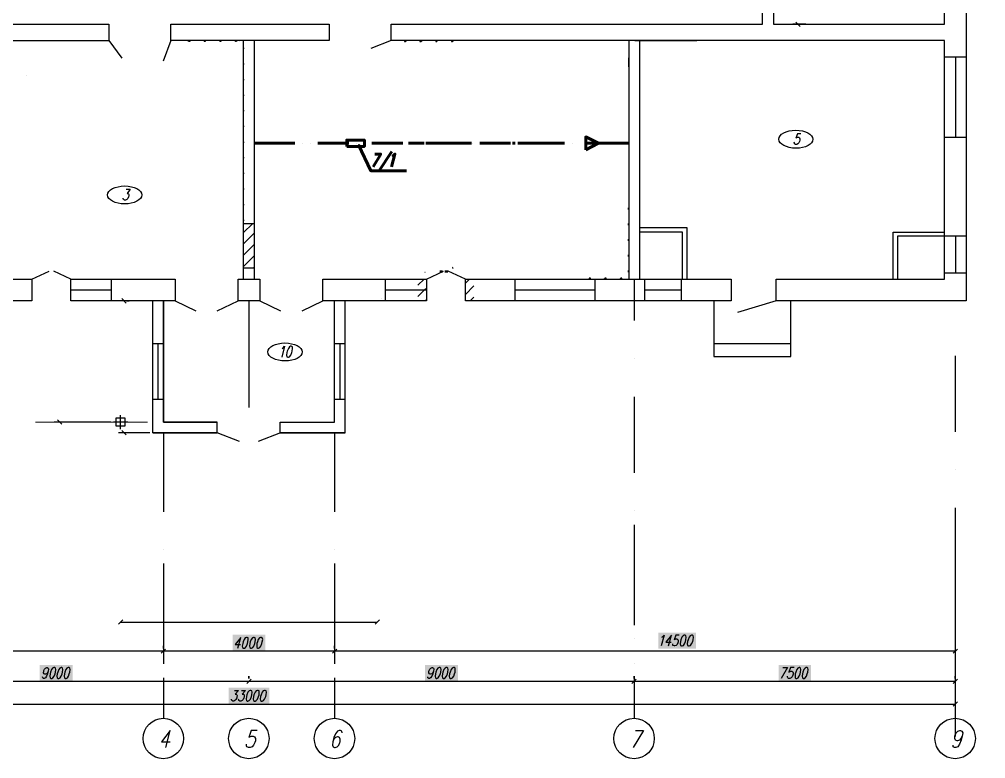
# Model space of a CAD drawing. Header units: millimetres. Extents: x 2185 to 4647, y 1259 to 2456.
# Drawn here: x 3045.8 to 3158.7, y 1479.4 to 1565.8 of the extents above; entities that cross this region are included whole.
import ezdxf

# ---------------------------------------------------------------- set-up
doc = ezdxf.new("R2010")
doc.units = ezdxf.units.MM
for name, color, linetype in [('PDF _0', 7, 'Continuous'), ('PDF _osnovnoy shtamp', 7, 'Continuous'), ('PDF _НОВЫЙ', 7, 'Continuous'), ('PDF _Размеры', 7, 'Continuous'), ('PDF _ТХ', 7, 'Continuous')]:
    doc.layers.add(name, color=color, linetype=linetype)

msp = doc.modelspace()

# ---------------------------------------------------------------- linework, layer by layer
at = {"layer": 'PDF _0', "lineweight": 25}
for points in [[(3095.21, 1536.38), (3094.9, 1536.38)], [(3095.83, 1536.38), (3095.51, 1536.38)], [(3095.21, 1536.26), (3094.9, 1536.26)], [(3095.83, 1536.26), (3095.51, 1536.26)]]:
    msp.add_lwpolyline(points, dxfattribs=at)
msp.add_lwpolyline([(3058.11, 1519.26), (3058.11, 1518.26), (3057.11, 1518.26), (3057.11, 1519.26)], close=True, dxfattribs=at)
at = {"layer": 'PDF _osnovnoy shtamp', "lineweight": 60}
for points in [[(3087.32, 1550.05), (3088.02, 1550.05), (3087.13, 1548.55)], [(3089.29, 1550.35), (3087.79, 1548.06)], [(3089.35, 1549.78), (3089.46, 1549.84), (3089.67, 1550.05), (3089.27, 1548.55)]]:
    msp.add_lwpolyline(points, dxfattribs=at)
at = {"layer": 'PDF _НОВЫЙ', "lineweight": 25}
for points in [[(3065.71, 1563.24), (3065.49, 1563.24)], [(3067.53, 1563.24), (3067.34, 1563.24)], [(3069.35, 1563.24), (3069.16, 1563.24)], [(3071.17, 1563.24), (3070.98, 1563.24)], [(3071.55, 1563.22), (3071.55, 1563.22)], [(3071.93, 1562.48), (3071.93, 1562.29)], [(3090.94, 1563.27), (3090.75, 1563.27)], [(3092.78, 1563.24), (3092.59, 1563.24)], [(3094.6, 1563.24), (3094.41, 1563.24)], [(3096.42, 1563.24), (3096.23, 1563.24)], [(3071.93, 1560.66), (3071.93, 1560.47)], [(3071.93, 1558.84), (3071.93, 1558.65)], [(3071.93, 1557), (3071.93, 1556.81)], [(3071.93, 1555.18), (3071.93, 1554.99)], [(3071.93, 1553.36), (3071.93, 1553.17)], [(3137.1, 1552.43), (3136.68, 1552.43), (3136.49, 1551.9), (3136.55, 1551.96), (3136.7, 1552.03), (3136.83, 1552.03), (3136.93, 1551.96), (3136.98, 1551.83), (3136.98, 1551.67), (3136.93, 1551.54), (3136.85, 1551.37), (3136.74, 1551.24), (3136.6, 1551.18), (3136.47, 1551.18), (3136.36, 1551.24), (3136.34, 1551.31), (3136.32, 1551.43)], [(3071.93, 1551.54), (3071.93, 1551.35)], [(3071.93, 1549.72), (3071.93, 1549.53)], [(3071.93, 1547.88), (3071.93, 1547.69)], [(3058.28, 1545.94), (3058.75, 1545.94), (3058.37, 1545.45), (3058.49, 1545.45), (3058.56, 1545.41), (3058.6, 1545.34), (3058.58, 1545.15), (3058.56, 1545.05), (3058.47, 1544.86), (3058.35, 1544.75), (3058.2, 1544.69), (3058.09, 1544.69), (3057.96, 1544.75), (3057.94, 1544.81), (3057.94, 1544.92)], [(3071.93, 1546.06), (3071.93, 1545.87)], [(3071.93, 1544.24), (3071.93, 1544.05)], [(3116.93, 1543.77), (3116.93, 1543.58)], [(3071.93, 1542.42), (3071.93, 1542.22)], [(3116.93, 1541.93), (3116.93, 1541.74)], [(3116.93, 1540.11), (3116.93, 1539.92)], [(3116.93, 1538.29), (3116.93, 1538.1)], [(3116.93, 1536.47), (3116.93, 1536.28)], [(3112.34, 1535.51), (3112.53, 1535.51)], [(3114.16, 1535.51), (3114.35, 1535.51)], [(3115.98, 1535.51), (3116.17, 1535.51)], [(3076.5, 1527.34), (3076.61, 1527.41), (3076.78, 1527.6), (3076.44, 1526.35)], [(3057.62, 1517.92), (3057.62, 1519.58)], [(3058.45, 1518.75), (3056.79, 1518.75)]]:
    msp.add_lwpolyline(points, dxfattribs=at)
at = {"layer": 'PDF _НОВЫЙ', "lineweight": 60}
for points in [[(3084.04, 1550.94), (3086.11, 1550.94), (3086.11, 1551.68), (3084.04, 1551.68)], [(3111.96, 1550.56), (3111.96, 1552.06), (3113.44, 1551.32)]]:
    msp.add_lwpolyline(points, close=True, dxfattribs=at)
for points in [[(3091.26, 1551.32), (3093.08, 1551.32)], [(3093.4, 1551.32), (3093.69, 1551.32)], [(3096.82, 1551.32), (3098.62, 1551.32)], [(3103.07, 1551.32), (3101.27, 1551.32)], [(3103.7, 1551.32), (3103.39, 1551.32)], [(3105.88, 1551.32), (3104.02, 1551.32)]]:
    msp.add_lwpolyline(points, dxfattribs=at)
at = {"layer": 'PDF _НОВЫЙ', "lineweight": 25}
msp.add_lwpolyline([(3077.48, 1527.6), (3077.35, 1527.53), (3077.22, 1527.34), (3077.09, 1527.05), (3077.05, 1526.88), (3077.01, 1526.58), (3077.03, 1526.39), (3077.16, 1526.35), (3077.24, 1526.35), (3077.37, 1526.39), (3077.5, 1526.58), (3077.62, 1526.88), (3077.67, 1527.05), (3077.71, 1527.34), (3077.69, 1527.53), (3077.56, 1527.6)], close=True, dxfattribs=at)
for centre, major_axis, ratio, start_param, end_param in [((3136.5, 1551.79), (-2, 0.01), 0.524923, 0.008333482997419562, 6.291518790177006), ((3058.1, 1545.28), (2, 0), 0.524302, 3.139833, 9.423018), ((3076.83, 1526.94), (-2, 0.01), 0.524923, 0.008333459707963122, 6.291518766887549)]:
    msp.add_ellipse(centre, major_axis=major_axis, ratio=ratio, start_param=start_param, end_param=end_param, dxfattribs=at)
at = {"layer": 'PDF _Размеры', "lineweight": 5}
msp.add_lwpolyline([(3046.66, 1559.24), (3046.66, 1559.24)], dxfattribs=at)
at = {"layer": 'PDF _ТХ', "lineweight": 25}
for points in [[(3158.67, 1569.43), (3156.41, 1567.16), (3156.41, 1532.91), (3134.2, 1532.91), (3134.2, 1535.45), (3153.87, 1535.45), (3153.87, 1563.31), (3089.24, 1563.31), (3089.24, 1565.21), (3132.62, 1565.21), (3132.62, 1593.01), (3128.74, 1593.01), (3128.74, 1595.55), (3156.41, 1595.55), (3156.41, 1574.51), (3153.87, 1574.51), (3153.87, 1593.01), (3133.87, 1593.01), (3133.87, 1565.21), (3153.87, 1565.21), (3153.87, 1567.16), (3156.41, 1567.16)], [(3001.65, 1584.09), (3001.65, 1583.29), (3001.65, 1579.88), (3011.98, 1579.88), (3011.98, 1581.22), (3013.23, 1581.22), (3013.23, 1565.21), (3056.24, 1565.21), (3056.24, 1563.31), (3057.75, 1561.25)], [(3137.65, 1565.21), (3136.13, 1565.21)], [(3136.51, 1565.45), (3137, 1564.96)], [(2991.37, 1563.31), (3056.24, 1563.31)], [(3063.48, 1563.31), (3062.59, 1560.92)], [(3065.58, 1563.29), (3065.56, 1563.29)], [(3065.62, 1563.31), (3065.62, 1563.2), (3065.58, 1563.2), (3065.58, 1563.31)], [(3065.66, 1563.29), (3065.69, 1563.29), (3065.69, 1563.22), (3065.66, 1563.22)], [(3067.4, 1563.29), (3067.4, 1563.29)], [(3067.48, 1563.29), (3067.51, 1563.29), (3067.51, 1563.22), (3067.48, 1563.22)], [(3069.22, 1563.29), (3069.22, 1563.29)], [(3069.3, 1563.29), (3069.33, 1563.29), (3069.33, 1563.22), (3069.3, 1563.22)], [(3071.02, 1563.29), (3071, 1563.29), (3071, 1563.2), (3071.02, 1563.2)], [(3071.06, 1563.29), (3071.04, 1563.29)], [(3071.15, 1563.29), (3071.17, 1563.29), (3071.17, 1563.22), (3071.15, 1563.22)], [(3071.97, 1562.36), (3071.97, 1562.36)], [(3073.24, 1563.27), (3073.24, 1541.91), (3071.99, 1541.91), (3071.99, 1563.31)], [(3081.67, 1563.31), (3080.44, 1563.31)], [(3089.24, 1563.31), (3086.87, 1562.38)], [(3090.92, 1563.18), (3090.79, 1563.18)], [(3090.83, 1563.29), (3090.81, 1563.29)], [(3090.87, 1563.31), (3090.87, 1563.22), (3090.83, 1563.22), (3090.83, 1563.31)], [(3090.92, 1563.29), (3090.94, 1563.29), (3090.94, 1563.22), (3090.92, 1563.22)], [(3092.61, 1563.29), (3092.59, 1563.29), (3092.59, 1563.2), (3092.61, 1563.2)], [(3092.74, 1563.18), (3092.61, 1563.18)], [(3092.65, 1563.29), (3092.63, 1563.29)], [(3092.69, 1563.31), (3092.69, 1563.2), (3092.65, 1563.2), (3092.65, 1563.31)], [(3092.74, 1563.29), (3092.76, 1563.29), (3092.76, 1563.22), (3092.74, 1563.22)], [(3094.56, 1563.16), (3094.45, 1563.16)], [(3094.47, 1563.29), (3094.47, 1563.29)], [(3094.56, 1563.27), (3094.58, 1563.27), (3094.58, 1563.22), (3094.56, 1563.22)], [(3096.38, 1563.16), (3096.27, 1563.16)], [(3096.29, 1563.29), (3096.29, 1563.29)], [(3096.38, 1563.27), (3096.42, 1563.27), (3096.42, 1563.22), (3096.38, 1563.22)], [(3116.99, 1563.27), (3116.99, 1535.45)], [(3117.69, 1563.31), (3122.03, 1563.31)], [(3118.24, 1563.27), (3118.24, 1535.45)], [(3119.24, 1563.31), (3124.95, 1563.31)], [(3116.99, 1560.24), (3116.99, 1561.28)], [(3156.41, 1561.36), (3153.87, 1561.36)], [(3155.14, 1561.36), (3155.14, 1552)], [(3071.97, 1560.53), (3071.97, 1560.53)], [(3071.97, 1558.71), (3071.97, 1558.71)], [(3071.97, 1556.89), (3071.97, 1556.87)], [(3073.24, 1557.25), (3073.24, 1555.37)], [(3071.97, 1555.07), (3071.97, 1555.05)], [(3071.97, 1553.23), (3071.97, 1553.23)], [(3071.97, 1551.41), (3071.97, 1551.41)], [(3156.41, 1552), (3153.87, 1552)], [(3073.24, 1549.93), (3073.24, 1547.9)], [(3071.97, 1549.59), (3071.97, 1549.57)], [(3071.97, 1547.77), (3071.97, 1547.75)], [(3071.97, 1545.93), (3071.97, 1545.93)], [(3071.97, 1544.11), (3071.97, 1544.11)], [(3116.97, 1543.64), (3116.97, 1543.64)], [(3071.97, 1542.29), (3071.97, 1542.29)], [(3071.99, 1536.76), (3071.99, 1541.91)], [(3071.99, 1540.89), (3073.01, 1541.91)], [(3073.24, 1541.91), (3073.24, 1536.76)], [(3073.24, 1541.59), (3073.24, 1538.71)], [(3116.97, 1541.82), (3116.97, 1541.8)], [(3118.24, 1541.46), (3123.75, 1541.46), (3123.75, 1535.45)], [(3123.24, 1535.45), (3123.24, 1540.95), (3118.24, 1540.95)], [(3147.86, 1535.45), (3147.86, 1540.95), (3153.87, 1540.95)], [(3071.99, 1539.56), (3073.24, 1540.81)], [(3116.97, 1540), (3116.97, 1539.98)], [(3156.41, 1540.45), (3153.87, 1540.45), (3148.37, 1540.45), (3148.37, 1535.45)], [(3155.14, 1540.45), (3155.14, 1536.15)], [(3071.99, 1538.25), (3073.24, 1539.49)], [(3071.99, 1536.91), (3073.24, 1538.16)], [(3116.97, 1538.16), (3116.97, 1538.16)], [(3047.27, 1535.45), (3049.28, 1536.38)], [(3051.82, 1535.45), (3049.81, 1536.38)], [(3071.99, 1535.45), (3071.99, 1536.76), (3073.24, 1536.76), (3073.24, 1535.45)], [(3073.16, 1536.76), (3073.24, 1536.83)], [(3093.35, 1535.45), (3095.36, 1536.38)], [(3097.9, 1532.91), (3097.9, 1535.45), (3095.89, 1536.38)], [(3096.42, 1536.78), (3096.4, 1536.81), (3096.44, 1536.85), (3096.44, 1536.83)], [(3096.46, 1536.72), (3096.48, 1536.72)], [(3116.97, 1536.34), (3116.97, 1536.34)], [(3056.56, 1532.91), (3056.56, 1535.45)], [(3068.92, 1531.73), (3071.34, 1532.91), (3071.34, 1535.45), (3073.9, 1535.45), (3073.9, 1532.91), (3071.34, 1532.91)], [(3078.83, 1531.73), (3081.24, 1532.91), (3081.24, 1535.45), (3093.35, 1535.45), (3093.35, 1532.91), (3081.24, 1532.91)], [(3088.55, 1532.91), (3088.55, 1535.45)], [(3092.36, 1534.73), (3093.08, 1535.45)], [(3097.9, 1534.99), (3098.37, 1535.45)], [(3103.7, 1532.91), (3103.7, 1535.45)], [(3112.36, 1535.49), (3112.34, 1535.49), (3112.34, 1535.54), (3112.36, 1535.54)], [(3112.36, 1535.6), (3112.49, 1535.6)], [(3112.44, 1535.47), (3112.47, 1535.47)], [(3112.49, 1535.47), (3112.51, 1535.47), (3112.51, 1535.56), (3112.49, 1535.56)], [(3113.06, 1532.91), (3113.06, 1535.45)], [(3114.2, 1535.49), (3114.16, 1535.49), (3114.16, 1535.54), (3114.2, 1535.54)], [(3114.2, 1535.6), (3114.31, 1535.6)], [(3114.29, 1535.47), (3114.29, 1535.47)], [(3114.31, 1535.47), (3114.33, 1535.47), (3114.33, 1535.56), (3114.31, 1535.56)], [(3116.02, 1535.47), (3116, 1535.47), (3116, 1535.54), (3116.02, 1535.54)], [(3116.02, 1535.58), (3116.13, 1535.58)], [(3116.11, 1535.47), (3116.11, 1535.47)], [(3117.61, 1535.45), (3117.61, 1530.6)], [(3118.86, 1532.91), (3118.86, 1535.45)], [(3123.15, 1532.91), (3123.15, 1535.45)], [(3156.41, 1536.15), (3153.87, 1536.15)], [(3051.82, 1534.18), (3056.56, 1534.18)], [(3088.55, 1534.18), (3093.35, 1534.18)], [(3092.36, 1533.42), (3093.12, 1534.18), (3093.35, 1534.41)], [(3097.9, 1533.65), (3098.9, 1534.67)], [(3103.7, 1534.18), (3113.06, 1534.18)], [(3118.86, 1534.18), (3123.15, 1534.18)], [(3058.26, 1532.66), (3057.77, 1533.17)], [(3088.14, 1533.21), (3088.14, 1533.21)], [(3093.18, 1532.91), (3093.35, 1533.08)], [(3098.47, 1532.91), (3098.9, 1533.33)], [(3058.32, 1532.91), (3058.64, 1532.91)], [(3061.37, 1517.5), (3061.37, 1532.91)], [(3063.99, 1532.91), (3066.4, 1531.73)], [(3072.61, 1532.91), (3072.61, 1520.44)], [(3073.9, 1532.91), (3076.29, 1531.73)], [(3076.27, 1517.5), (3076.27, 1518.75), (3082.62, 1518.75), (3082.62, 1532.91)], [(3083.87, 1517.5), (3083.87, 1532.91)], [(3126.9, 1532.91), (3126.9, 1526.41), (3135.9, 1526.41), (3135.9, 1532.91)], [(3134.2, 1532.91), (3129.67, 1531.56)], [(3062.62, 1527.89), (3061.37, 1527.89)], [(3061.98, 1527.89), (3061.98, 1521.4)], [(3083.87, 1527.89), (3082.62, 1527.89)], [(3083.23, 1527.89), (3083.23, 1521.4)], [(3126.9, 1527.92), (3135.9, 1527.92)], [(3155.12, 1526.5), (3155.12, 1517.61)], [(3117.61, 1526.16), (3117.61, 1526.16)], [(3117.61, 1521.71), (3117.61, 1512.82)], [(3062.62, 1521.4), (3061.37, 1521.4)], [(3083.87, 1521.4), (3082.62, 1521.4)], [(3056.48, 1518.75), (3049.87, 1518.75)], [(3050.74, 1518.5), (3050.25, 1519)], [(3071.53, 1516.49), (3068.92, 1517.5), (3068.92, 1518.75)], [(3061.05, 1517.5), (3057.39, 1517.5)], [(3057.77, 1517.76), (3058.26, 1517.25)], [(3062.62, 1517.5), (3062.62, 1512.74)], [(3062.62, 1517.18), (3062.62, 1508.29)], [(3076.31, 1517.5), (3073.71, 1516.49)], [(3082.62, 1517.5), (3082.62, 1512.74)], [(3082.62, 1517.18), (3082.62, 1508.29)], [(3155.12, 1513.16), (3155.12, 1513.16)], [(3117.61, 1508.38), (3117.61, 1508.38)], [(3155.12, 1508.72), (3155.12, 1499.83)], [(3117.61, 1506.77), (3117.61, 1497.88)], [(3062.62, 1503.85), (3062.62, 1503.85)], [(3082.62, 1503.85), (3082.62, 1503.85)], [(3117.61, 1503.93), (3117.61, 1495.04)], [(3155.12, 1502.66), (3155.12, 1485.2)], [(3062.62, 1502.24), (3062.62, 1493.35)], [(3082.62, 1502.24), (3082.62, 1493.35)], [(3062.62, 1499.4), (3062.62, 1490.51)], [(3082.62, 1499.4), (3082.62, 1490.51)], [(3057.87, 1495.64), (3057.37, 1495.15)], [(3057.62, 1495.38), (3087.61, 1495.38)], [(3087.36, 1495.15), (3087.87, 1495.64)], [(3155.12, 1495.38), (3155.12, 1495.38)], [(3071.32, 1492.35), (3071.65, 1493.6), (3071.02, 1492.78), (3071.63, 1492.78)], [(3117.61, 1493.43), (3117.61, 1493.43)], [(3120.83, 1493.62), (3120.91, 1493.69), (3121.1, 1493.86), (3120.76, 1492.61)], [(3121.63, 1492.61), (3121.97, 1493.86), (3121.33, 1493.03), (3121.95, 1493.03)], [(3122.88, 1493.86), (3122.48, 1493.86), (3122.29, 1493.33), (3122.33, 1493.37), (3122.48, 1493.43), (3122.6, 1493.43), (3122.71, 1493.37), (3122.77, 1493.26), (3122.75, 1493.07), (3122.73, 1492.97), (3122.65, 1492.78), (3122.52, 1492.67), (3122.37, 1492.61), (3122.27, 1492.61), (3122.14, 1492.67), (3122.12, 1492.74), (3122.12, 1492.84)], [(3062.62, 1493.35), (3062.62, 1493.35)], [(3082.62, 1493.35), (3082.62, 1493.35)], [(2990.12, 1492.02), (3062.62, 1492.02), (3082.62, 1492.02), (3155.12, 1492.02)], [(3154.86, 1491.76), (3155.37, 1492.25)], [(3155.12, 1491.95), (3155.12, 1491.38)], [(3049.17, 1489.67), (3049.09, 1489.48), (3048.96, 1489.37), (3048.84, 1489.31), (3048.79, 1489.31), (3048.69, 1489.37), (3048.62, 1489.48), (3048.65, 1489.67), (3048.65, 1489.73), (3048.75, 1489.9), (3048.86, 1490.03), (3049.01, 1490.09), (3049.05, 1490.09), (3049.15, 1490.03), (3049.2, 1489.9), (3049.17, 1489.67), (3049.09, 1489.37), (3048.98, 1489.07), (3048.84, 1488.88), (3048.71, 1488.82), (3048.62, 1488.82), (3048.52, 1488.88), (3048.5, 1489.01)], [(3094.18, 1489.67), (3094.09, 1489.48), (3093.96, 1489.37), (3093.84, 1489.31), (3093.8, 1489.31), (3093.69, 1489.37), (3093.63, 1489.48), (3093.63, 1489.67), (3093.65, 1489.73), (3093.73, 1489.9), (3093.86, 1490.03), (3094.01, 1490.09), (3094.05, 1490.09), (3094.16, 1490.03), (3094.2, 1489.9), (3094.18, 1489.67), (3094.09, 1489.37), (3093.99, 1489.07), (3093.84, 1488.88), (3093.71, 1488.82), (3093.63, 1488.82), (3093.52, 1488.88), (3093.5, 1489.01)], [(3117.61, 1490.6), (3117.61, 1490.6)], [(3134.97, 1490.09), (3135.54, 1490.09), (3134.8, 1488.82)], [(3136.3, 1490.09), (3135.88, 1490.09), (3135.69, 1489.54), (3135.75, 1489.6), (3135.9, 1489.67), (3136.02, 1489.67), (3136.13, 1489.6), (3136.17, 1489.48), (3136.17, 1489.31), (3136.13, 1489.18), (3136.05, 1489.01), (3135.94, 1488.88), (3135.79, 1488.82), (3135.66, 1488.82), (3135.56, 1488.88), (3135.54, 1488.95), (3135.52, 1489.07)], [(3155.12, 1490.94), (3155.12, 1482.05)], [(3117.61, 1488.99), (3117.61, 1484.14)], [(3155.12, 1488.8), (3155.12, 1489.09)], [(2990.12, 1488.48), (3027.6, 1488.48), (3072.61, 1488.48), (3117.61, 1488.48), (3155.12, 1488.48)], [(3062.62, 1488.9), (3062.62, 1484.14)], [(3082.62, 1488.9), (3082.62, 1484.14)], [(3154.86, 1488.23), (3155.37, 1488.73)], [(3070.93, 1487.42), (3071.38, 1487.42), (3071, 1486.96), (3071.13, 1486.96), (3071.21, 1486.89), (3071.23, 1486.83), (3071.21, 1486.64), (3071.19, 1486.53), (3071.1, 1486.34), (3070.98, 1486.24), (3070.85, 1486.17), (3070.72, 1486.17), (3070.62, 1486.24), (3070.57, 1486.3), (3070.57, 1486.41)], [(3071.76, 1487.42), (3072.23, 1487.42), (3071.84, 1486.96), (3071.97, 1486.96), (3072.04, 1486.89), (3072.06, 1486.83), (3072.06, 1486.64), (3072.01, 1486.53), (3071.93, 1486.34), (3071.82, 1486.24), (3071.68, 1486.17), (3071.55, 1486.17), (3071.44, 1486.24), (3071.42, 1486.3), (3071.4, 1486.41)], [(2990.12, 1485.81), (3155.12, 1485.81)], [(3062.62, 1486.07), (3062.62, 1486.07)], [(3082.62, 1486.07), (3082.62, 1486.07)], [(3154.86, 1485.58), (3155.37, 1486.07)], [(3062.89, 1480.75), (3063.42, 1482.74), (3062.4, 1481.41), (3063.4, 1481.41)], [(3073.56, 1482.74), (3072.88, 1482.74), (3072.59, 1481.9), (3072.69, 1481.98), (3072.9, 1482.09), (3073.11, 1482.09), (3073.28, 1481.98), (3073.37, 1481.79), (3073.37, 1481.52), (3073.31, 1481.33), (3073.16, 1481.03), (3072.99, 1480.84), (3072.76, 1480.75), (3072.56, 1480.75), (3072.37, 1480.84), (3072.33, 1480.95), (3072.33, 1481.14)], [(3083.49, 1482.47), (3083.47, 1482.66), (3083.3, 1482.74), (3083.15, 1482.74), (3082.94, 1482.66), (3082.72, 1482.36), (3082.53, 1481.9), (3082.41, 1481.41), (3082.37, 1481.03), (3082.45, 1480.84), (3082.62, 1480.75), (3082.68, 1480.75), (3082.92, 1480.84), (3083.11, 1481.03), (3083.23, 1481.33), (3083.28, 1481.41), (3083.28, 1481.71), (3083.19, 1481.9), (3083.02, 1481.98), (3082.96, 1481.98), (3082.72, 1481.9), (3082.53, 1481.71), (3082.41, 1481.41)], [(3117.76, 1482.74), (3118.69, 1482.74), (3117.48, 1480.75)], [(3155.94, 1482.09), (3155.79, 1481.79), (3155.63, 1481.6), (3155.39, 1481.52), (3155.33, 1481.52), (3155.16, 1481.6), (3155.08, 1481.79), (3155.08, 1482.09), (3155.1, 1482.17), (3155.24, 1482.47), (3155.43, 1482.66), (3155.67, 1482.74), (3155.73, 1482.74), (3155.9, 1482.66), (3155.99, 1482.47), (3155.94, 1482.09), (3155.82, 1481.6), (3155.63, 1481.14), (3155.41, 1480.84), (3155.18, 1480.75), (3155.05, 1480.75), (3154.88, 1480.84), (3154.86, 1481.03)]]:
    msp.add_lwpolyline(points, dxfattribs=at)
for points in [[(3063.48, 1565.21), (3081.98, 1565.21), (3081.98, 1563.31), (3063.48, 1563.31)], [(3047.27, 1535.45), (3047.27, 1532.91), (3016.22, 1532.91), (3016.22, 1535.45)], [(3063.99, 1535.45), (3063.99, 1532.91), (3051.82, 1532.91), (3051.82, 1535.45)], [(3128.95, 1535.45), (3128.95, 1532.91), (3097.9, 1532.91), (3097.9, 1535.45)], [(3068.92, 1518.75), (3062.62, 1518.75), (3062.62, 1532.91), (3062.62, 1518.75)], [(3068.92, 1517.5), (3061.37, 1517.5)], [(3083.87, 1517.5), (3076.27, 1517.5)], [(3072.31, 1493.6), (3072.18, 1493.54), (3072.06, 1493.37), (3071.93, 1493.07), (3071.89, 1492.88), (3071.84, 1492.59), (3071.87, 1492.42), (3071.99, 1492.35), (3072.08, 1492.35), (3072.2, 1492.42), (3072.33, 1492.59), (3072.46, 1492.88), (3072.5, 1493.07), (3072.54, 1493.37), (3072.52, 1493.54), (3072.4, 1493.6)], [(3073.16, 1493.6), (3073.01, 1493.54), (3072.88, 1493.37), (3072.76, 1493.07), (3072.71, 1492.88), (3072.67, 1492.59), (3072.71, 1492.42), (3072.82, 1492.35), (3072.9, 1492.35), (3073.05, 1492.42), (3073.18, 1492.59), (3073.31, 1492.88), (3073.35, 1493.07), (3073.39, 1493.37), (3073.35, 1493.54), (3073.24, 1493.6)], [(3073.98, 1493.6), (3073.86, 1493.54), (3073.71, 1493.37), (3073.6, 1493.07), (3073.54, 1492.88), (3073.52, 1492.59), (3073.54, 1492.42), (3073.64, 1492.35), (3073.73, 1492.35), (3073.88, 1492.42), (3074, 1492.59), (3074.13, 1492.88), (3074.17, 1493.07), (3074.22, 1493.37), (3074.17, 1493.54), (3074.07, 1493.6)], [(3123.47, 1493.86), (3123.32, 1493.79), (3123.2, 1493.62), (3123.07, 1493.33), (3123.03, 1493.14), (3122.99, 1492.84), (3123.03, 1492.67), (3123.13, 1492.61), (3123.22, 1492.61), (3123.37, 1492.67), (3123.49, 1492.84), (3123.6, 1493.14), (3123.66, 1493.33), (3123.7, 1493.62), (3123.66, 1493.79), (3123.56, 1493.86)], [(3124.3, 1493.86), (3124.15, 1493.79), (3124.02, 1493.62), (3123.92, 1493.33), (3123.85, 1493.14), (3123.81, 1492.84), (3123.85, 1492.67), (3123.96, 1492.61), (3124.04, 1492.61), (3124.19, 1492.67), (3124.32, 1492.84), (3124.45, 1493.14), (3124.49, 1493.33), (3124.53, 1493.62), (3124.49, 1493.79), (3124.38, 1493.86)], [(3062.62, 1492.63), (3062.62, 1492.31)], [(3082.62, 1492.63), (3082.62, 1492.31)], [(3062.87, 1492.25), (3062.36, 1491.76)], [(3082.37, 1491.76), (3082.87, 1492.25)], [(3049.83, 1490.09), (3049.68, 1490.03), (3049.56, 1489.84), (3049.43, 1489.54), (3049.39, 1489.37), (3049.34, 1489.07), (3049.39, 1488.88), (3049.49, 1488.82), (3049.58, 1488.82), (3049.72, 1488.88), (3049.85, 1489.07), (3049.98, 1489.37), (3050.02, 1489.54), (3050.06, 1489.84), (3050.02, 1490.03), (3049.92, 1490.09)], [(3050.66, 1490.09), (3050.53, 1490.03), (3050.4, 1489.84), (3050.28, 1489.54), (3050.23, 1489.37), (3050.19, 1489.07), (3050.21, 1488.88), (3050.34, 1488.82), (3050.4, 1488.82), (3050.55, 1488.88), (3050.68, 1489.07), (3050.8, 1489.37), (3050.85, 1489.54), (3050.89, 1489.84), (3050.85, 1490.03), (3050.74, 1490.09)], [(3051.5, 1490.09), (3051.35, 1490.03), (3051.23, 1489.84), (3051.1, 1489.54), (3051.06, 1489.37), (3051.02, 1489.07), (3051.06, 1488.88), (3051.16, 1488.82), (3051.25, 1488.82), (3051.4, 1488.88), (3051.52, 1489.07), (3051.63, 1489.37), (3051.69, 1489.54), (3051.74, 1489.84), (3051.69, 1490.03), (3051.59, 1490.09)], [(3094.83, 1490.09), (3094.68, 1490.03), (3094.56, 1489.84), (3094.43, 1489.54), (3094.39, 1489.37), (3094.35, 1489.07), (3094.39, 1488.88), (3094.49, 1488.82), (3094.58, 1488.82), (3094.73, 1488.88), (3094.85, 1489.07), (3094.98, 1489.37), (3095.02, 1489.54), (3095.07, 1489.84), (3095.02, 1490.03), (3094.92, 1490.09)], [(3095.66, 1490.09), (3095.53, 1490.03), (3095.38, 1489.84), (3095.28, 1489.54), (3095.21, 1489.37), (3095.19, 1489.07), (3095.21, 1488.88), (3095.32, 1488.82), (3095.4, 1488.82), (3095.55, 1488.88), (3095.68, 1489.07), (3095.81, 1489.37), (3095.85, 1489.54), (3095.89, 1489.84), (3095.85, 1490.03), (3095.74, 1490.09)], [(3096.5, 1490.09), (3096.36, 1490.03), (3096.23, 1489.84), (3096.1, 1489.54), (3096.06, 1489.37), (3096.02, 1489.07), (3096.06, 1488.88), (3096.17, 1488.82), (3096.25, 1488.82), (3096.38, 1488.88), (3096.53, 1489.07), (3096.63, 1489.37), (3096.7, 1489.54), (3096.72, 1489.84), (3096.7, 1490.03), (3096.59, 1490.09)], [(3136.87, 1490.09), (3136.74, 1490.03), (3136.6, 1489.84), (3136.49, 1489.54), (3136.43, 1489.37), (3136.41, 1489.07), (3136.43, 1488.88), (3136.53, 1488.82), (3136.62, 1488.82), (3136.77, 1488.88), (3136.89, 1489.07), (3137.02, 1489.37), (3137.06, 1489.54), (3137.1, 1489.84), (3137.06, 1490.03), (3136.96, 1490.09)], [(3137.72, 1490.09), (3137.57, 1490.03), (3137.44, 1489.84), (3137.32, 1489.54), (3137.27, 1489.37), (3137.23, 1489.07), (3137.27, 1488.88), (3137.38, 1488.82), (3137.46, 1488.82), (3137.59, 1488.88), (3137.74, 1489.07), (3137.84, 1489.37), (3137.91, 1489.54), (3137.93, 1489.84), (3137.91, 1490.03), (3137.8, 1490.09)], [(3072.61, 1489.09), (3072.61, 1488.8)], [(3117.61, 1489.09), (3117.61, 1488.8)], [(3072.37, 1488.23), (3072.86, 1488.73)], [(3117.35, 1488.23), (3117.86, 1488.73)], [(3072.76, 1487.42), (3072.63, 1487.36), (3072.48, 1487.19), (3072.37, 1486.89), (3072.31, 1486.7), (3072.29, 1486.41), (3072.31, 1486.24), (3072.42, 1486.17), (3072.5, 1486.17), (3072.65, 1486.24), (3072.78, 1486.41), (3072.9, 1486.7), (3072.95, 1486.89), (3072.99, 1487.19), (3072.95, 1487.36), (3072.84, 1487.42)], [(3073.6, 1487.42), (3073.45, 1487.36), (3073.33, 1487.19), (3073.2, 1486.89), (3073.16, 1486.7), (3073.11, 1486.41), (3073.16, 1486.24), (3073.26, 1486.17), (3073.35, 1486.17), (3073.47, 1486.24), (3073.62, 1486.41), (3073.73, 1486.7), (3073.79, 1486.89), (3073.81, 1487.19), (3073.79, 1487.36), (3073.69, 1487.42)], [(3074.43, 1487.42), (3074.28, 1487.36), (3074.15, 1487.19), (3074.03, 1486.89), (3073.98, 1486.7), (3073.94, 1486.41), (3073.98, 1486.24), (3074.09, 1486.17), (3074.17, 1486.17), (3074.32, 1486.24), (3074.45, 1486.41), (3074.58, 1486.7), (3074.62, 1486.89), (3074.66, 1487.19), (3074.62, 1487.36), (3074.51, 1487.42)]]:
    msp.add_lwpolyline(points, close=True, dxfattribs=at)
at = {"layer": 'PDF _ТХ', "lineweight": 60}
for points in [[(3077.96, 1551.32), (3073.2, 1551.32)], [(3078.87, 1551.32), (3078.87, 1551.32)], [(3079.76, 1551.32), (3079.76, 1551.32)], [(3084.27, 1551.32), (3080.67, 1551.32)], [(3085.18, 1551.32), (3085.18, 1551.32)], [(3085.42, 1551.15), (3086.85, 1548.1), (3091.02, 1548.1)], [(3086.07, 1551.32), (3086.07, 1551.32)], [(3090.58, 1551.32), (3086.98, 1551.32)], [(3096.87, 1551.32), (3093.27, 1551.32)], [(3098.67, 1551.32), (3098.67, 1551.32)], [(3103.17, 1551.32), (3099.58, 1551.32)], [(3104.06, 1551.32), (3104.06, 1551.32)], [(3109.48, 1551.32), (3105.88, 1551.32)], [(3110.37, 1551.32), (3110.37, 1551.32)], [(3116.95, 1551.32), (3112.17, 1551.32)]]:
    msp.add_lwpolyline(points, dxfattribs=at)
at = {"layer": 'PDF _ТХ', "lineweight": 25}
msp.add_lwpolyline([(3116.13, 1535.47), (3116.17, 1535.47), (3116.17, 1535.56), (3116.13, 1535.56, 0.199982), (3116.07, 1535.55)], format="xyb", dxfattribs=at)
at = {"layer": 'PDF _ТХ', "lineweight": 20}
msp.add_lwpolyline([(3060.77, 1518.75), (3047.69, 1518.75)], dxfattribs=at)
at = {"layer": 'PDF _ТХ', "lineweight": 25}
for centre in [(3062.61, 1481.8), (3072.6, 1481.8), (3082.61, 1481.8), (3117.6, 1481.8), (3155.11, 1481.8)]:
    msp.add_circle(centre, 2.36, dxfattribs=at)
for centre, radius, start, end in [((3065.61, 1562.41), 0.921, 86.2372, 93.7684), ((3065.61, 1563.25), 0.0741, 67.3849, 112.6206), ((3065.61, 1563.3), 0.0741, 247.3795, 292.6205), ((3067.43, 1562.41), 0.921, 86.2372, 93.7684), ((3067.43, 1563.25), 0.0741, 67.3849, 112.6206), ((3067.43, 1563.3), 0.0741, 247.3795, 292.6205), ((3069.25, 1562.41), 0.921, 86.2372, 93.7684), ((3069.25, 1563.25), 0.0741, 67.3849, 112.6206), ((3069.25, 1563.3), 0.0741, 247.3795, 292.6205), ((3071.09, 1562.41), 0.921, 86.2372, 93.7684), ((3071.09, 1563.25), 0.0741, 67.3849, 112.6206), ((3071.09, 1563.3), 0.0741, 247.3795, 292.6205), ((3071.09, 1562.41), 0.921, 356.2316, 3.7684), ((3071.94, 1562.41), 0.0741, 337.3795, 22.6205), ((3090.86, 1562.41), 0.921, 86.2372, 93.7684), ((3090.86, 1563.25), 0.0741, 67.3849, 112.6206), ((3090.86, 1563.3), 0.0741, 247.3795, 292.6205), ((3092.68, 1562.41), 0.921, 86.2372, 93.7684), ((3092.68, 1563.25), 0.0741, 67.3849, 112.6206), ((3092.68, 1563.3), 0.0741, 247.3795, 292.6205), ((3094.5, 1562.39), 0.921, 86.2372, 93.7684), ((3094.5, 1563.25), 0.0741, 67.3849, 112.6206), ((3094.5, 1563.28), 0.0741, 247.3795, 292.6205), ((3096.35, 1562.39), 0.921, 86.2372, 93.7684), ((3096.35, 1563.25), 0.0741, 67.3849, 112.6206), ((3096.35, 1563.28), 0.0741, 247.3795, 292.6205), ((3071.09, 1560.57), 0.921, 356.2316, 3.7684), ((3071.94, 1560.57), 0.0741, 337.3795, 22.6205), ((3071.09, 1558.75), 0.921, 356.2316, 3.7684), ((3071.94, 1558.75), 0.0741, 337.3795, 22.6205), ((3071.09, 1556.93), 0.921, 356.2316, 3.7684), ((3071.94, 1556.93), 0.0741, 337.3795, 22.6205), ((3071.09, 1555.11), 0.921, 356.2316, 3.7684), ((3071.94, 1555.11), 0.0741, 337.3795, 22.6205), ((3071.09, 1553.28), 0.921, 356.2316, 3.7684), ((3071.94, 1553.28), 0.0741, 337.3795, 22.6205), ((3071.09, 1551.44), 0.921, 356.2316, 3.7684), ((3071.94, 1551.44), 0.0741, 337.3795, 22.6205), ((3071.09, 1549.62), 0.921, 356.2316, 3.7684), ((3071.94, 1549.62), 0.0741, 337.3795, 22.6205), ((3071.09, 1547.8), 0.921, 356.2316, 3.7684), ((3071.94, 1547.8), 0.0741, 337.3795, 22.6205), ((3071.09, 1545.98), 0.921, 356.2316, 3.7684), ((3071.94, 1545.98), 0.0741, 337.3795, 22.6205), ((3071.09, 1544.14), 0.921, 356.2316, 3.7684), ((3071.94, 1544.14), 0.0741, 337.3795, 22.6205), ((3116.1, 1543.67), 0.921, 356.2316, 3.7684), ((3116.94, 1543.67), 0.0741, 337.3795, 22.6205), ((3071.09, 1542.32), 0.921, 356.2316, 3.7684), ((3071.94, 1542.32), 0.0741, 337.3795, 22.6205), ((3116.1, 1541.85), 0.921, 356.2316, 3.7684), ((3116.94, 1541.85), 0.0741, 337.3795, 22.6205), ((3116.1, 1540.03), 0.921, 356.2316, 3.7684), ((3116.94, 1540.03), 0.0741, 337.3795, 22.6205), ((3116.1, 1538.21), 0.921, 356.2316, 3.7684), ((3116.94, 1538.21), 0.0741, 337.3795, 22.6205), ((3096.49, 1536.77), 0.0741, 202.3792, 247.6208), ((3116.1, 1536.37), 0.921, 356.2316, 3.7684), ((3116.94, 1536.37), 0.0741, 337.3795, 22.6205), ((3112.43, 1536.37), 0.921, 266.2316, 273.7684), ((3112.43, 1535.48), 0.0741, 67.3849, 112.6206), ((3114.25, 1536.37), 0.921, 266.2316, 273.7684), ((3114.25, 1535.48), 0.0741, 67.3849, 112.6206), ((3114.25, 1535.53), 0.0741, 247.3795, 292.6205), ((3116.1, 1536.37), 0.921, 266.2316, 273.7684)]:
    msp.add_arc(centre, radius, start, end, dxfattribs=at)
at = {"layer": 'PDF _ТХ', "lineweight": 60, "transparency": 33554559}
for points in [[(3085.39, 1551.22), (3085.35, 1551.17), (3085.42, 1551.15)], [(3085.35, 1551.17), (3085.42, 1551.15), (3085.37, 1551.13)], [(3085.42, 1551.15), (3085.37, 1551.13), (3085.39, 1551.09)], [(3085.44, 1551.22), (3085.42, 1551.15), (3085.39, 1551.22)], [(3085.39, 1551.09), (3085.44, 1551.09), (3085.42, 1551.15)], [(3085.48, 1551.17), (3085.44, 1551.22), (3085.42, 1551.15)], [(3085.42, 1551.15), (3085.48, 1551.13), (3085.48, 1551.17)], [(3085.44, 1551.09), (3085.42, 1551.15), (3085.48, 1551.13)]]:
    msp.add_solid(points, dxfattribs=at)
at = {"layer": 'PDF _ТХ', "transparency": 33554559}
for points in [[(3093.16, 1536.32), (3093.12, 1536.28), (3093.18, 1536.26)], [(3093.12, 1536.28), (3093.18, 1536.26), (3093.12, 1536.23)], [(3093.18, 1536.26), (3093.12, 1536.23), (3093.16, 1536.19)], [(3093.2, 1536.32), (3093.18, 1536.26), (3093.16, 1536.32)], [(3093.16, 1536.19), (3093.2, 1536.21), (3093.18, 1536.26)], [(3093.25, 1536.28), (3093.2, 1536.32), (3093.18, 1536.26)], [(3093.18, 1536.26), (3093.25, 1536.23), (3093.25, 1536.28)], [(3093.2, 1536.21), (3093.18, 1536.26), (3093.25, 1536.23)]]:
    msp.add_solid(points, dxfattribs=at)
at = {"layer": 'PDF _ТХ', "color": 7, "true_color": 0xffffff, "transparency": 33554559}
for points in [[(3070.7, 1493.92), (3070.7, 1492.04), (3074.53, 1493.92)], [(3070.7, 1492.04), (3074.53, 1493.92), (3074.53, 1492.04)], [(3120.45, 1494.17), (3120.45, 1492.29), (3124.85, 1494.17)], [(3120.45, 1492.29), (3124.85, 1494.17), (3124.85, 1492.29)], [(3048.18, 1490.39), (3048.18, 1488.52), (3052.03, 1490.39)], [(3048.18, 1488.52), (3052.03, 1490.39), (3052.03, 1488.52)], [(3093.18, 1490.39), (3093.18, 1488.52), (3097.03, 1490.39)], [(3093.18, 1488.52), (3097.03, 1490.39), (3097.03, 1488.52)], [(3134.48, 1490.39), (3134.48, 1488.52), (3138.25, 1490.39)], [(3134.48, 1488.52), (3138.25, 1490.39), (3138.25, 1488.52)], [(3070.26, 1487.74), (3070.26, 1485.86), (3074.98, 1487.74)], [(3070.26, 1485.86), (3074.98, 1487.74), (3074.98, 1485.86)]]:
    msp.add_solid(points, dxfattribs=at)

doc.saveas('drawing.dxf')
